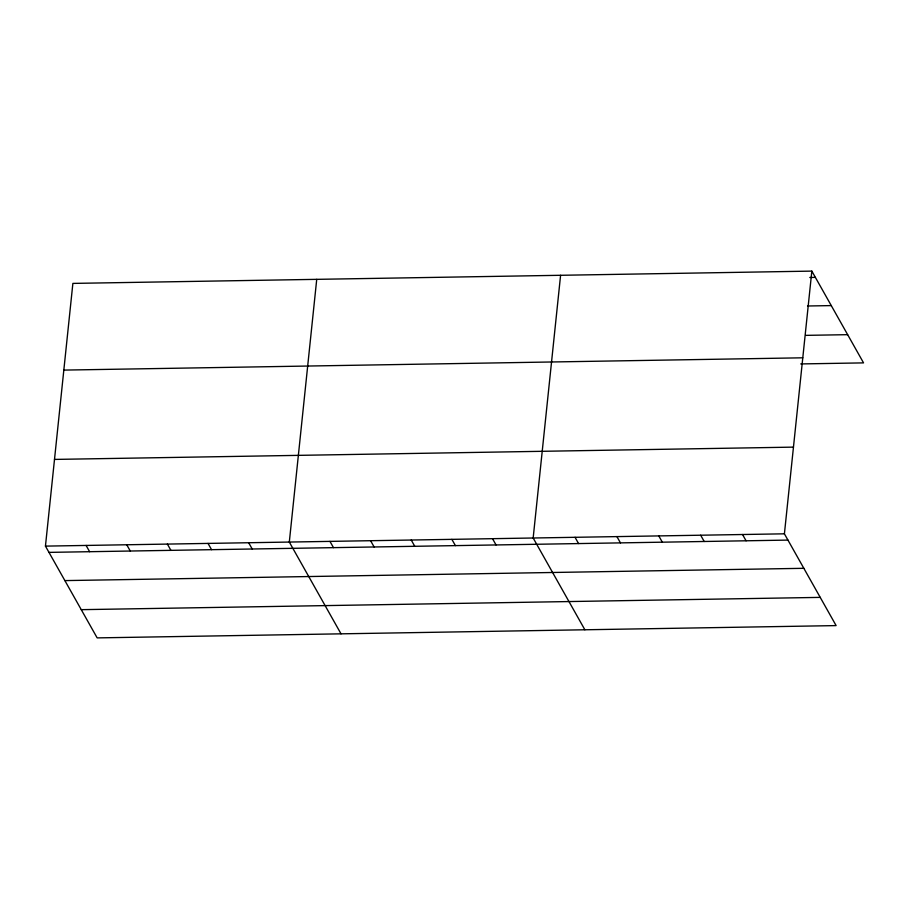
<?xml version="1.0" encoding="UTF-8"?>
<svg xmlns="http://www.w3.org/2000/svg" width="909" height="909" viewBox="0 0 909 909"><rect width="100%" height="100%" fill="white"/><g stroke="black" fill="none" stroke-linecap="round" stroke-linejoin="round"><path stroke-width="1.36" d="M811.839 271.109L784.41 533.822L836.121 625.597L97.161 637.891L45.45 546.116L72.879 283.403L811.839 271.109L863.55 362.884L800.738 363.93M316.73 279.347L289.312 542.059L341.023 633.834M560.592 275.291L533.163 538.003L584.873 629.778M809.783 277.472L815.373 277.381M807.544 305.992L831.269 305.594M805.772 335.364L847.654 334.671M63.823 370.099L802.783 357.805M54.495 459.42L793.466 447.126M45.45 546.116L784.41 533.822M48.984 552.377L787.944 540.094M64.88 580.601L803.84 568.307M81.265 609.666L820.225 597.383M742.539 534.515L746.073 540.787M700.669 535.219L704.191 541.48M658.786 535.912L662.32 542.184M616.916 536.605L620.449 542.878M575.045 537.299L578.567 543.571M492.519 538.673L496.053 544.946M451.875 539.355L455.409 545.616M411.232 540.026L414.765 546.298M370.588 540.707L374.122 546.968M329.956 541.378L333.478 547.65M248.668 542.73L252.202 549.002M208.025 543.412L211.558 549.672M167.381 544.082L170.915 550.354M126.737 544.764L130.271 551.024M86.094 545.434L89.627 551.706"/></g></svg>
